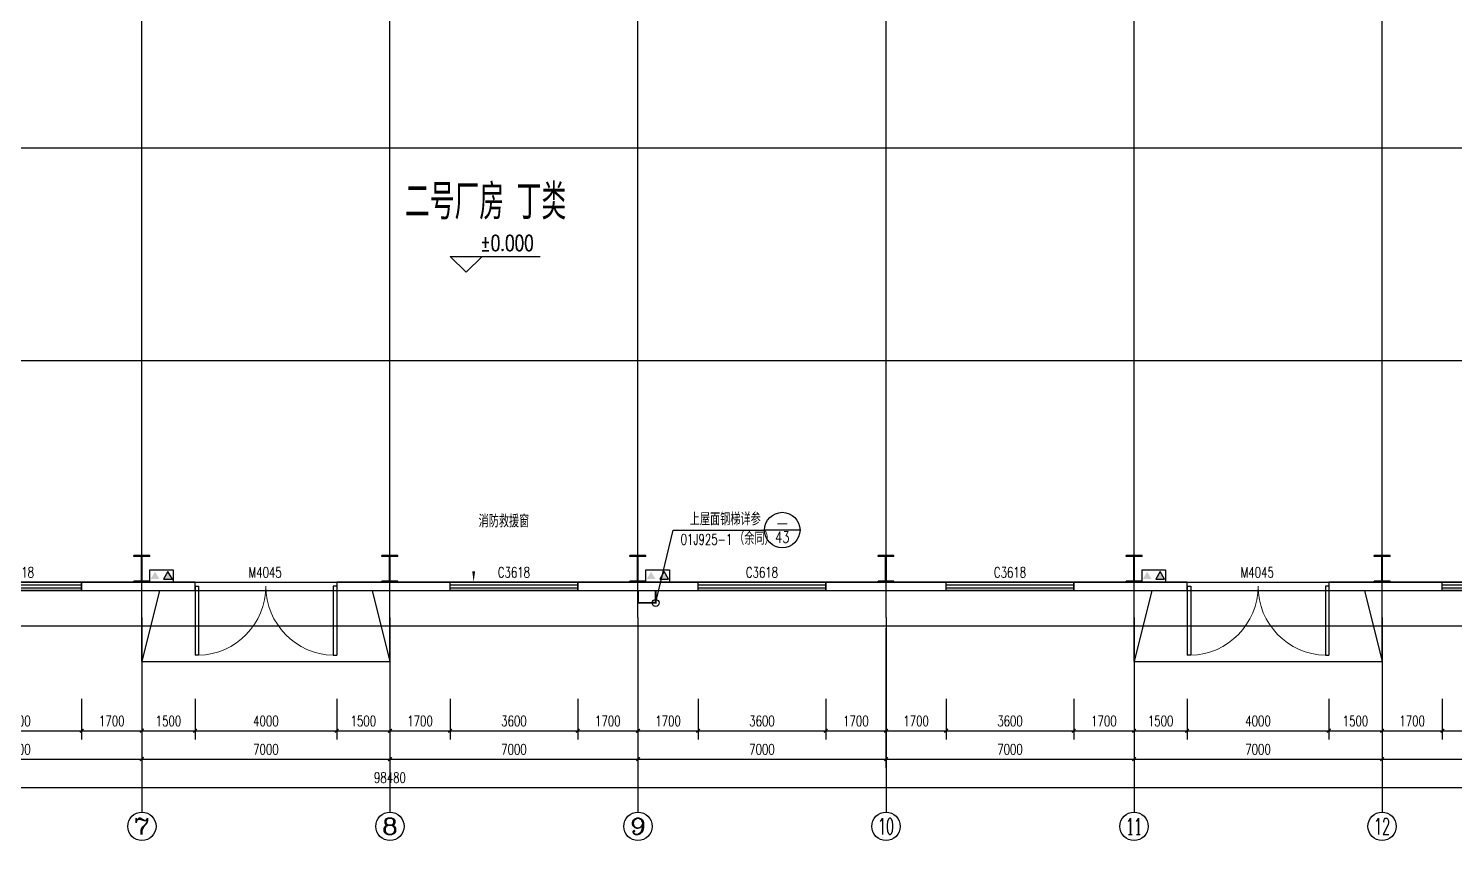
# Model space of a CAD drawing. Extents: x -17471 to 313636, y -71590 to 757901.
# Drawn here: x 50970 to 91214, y 84682 to 107616 of the extents above; entities that cross this region are included whole.
import ezdxf
from ezdxf.enums import TextEntityAlignment as Align

# ---------------------------------------------------------------- set-up
doc = ezdxf.new("R2010")
doc.units = 0
doc.header["$LTSCALE"] = 1000
doc.header["$MEASUREMENT"] = 0
for name, color, linetype in [('AXIS', 3, 'Continuous'), ('AXIS_TEXT', 7, 'Continuous'), ('DIM_ELEV', 3, 'Continuous'), ('DIM_IDEN', 3, 'Continuous'), ('DIM_SYMB', 3, 'Continuous'), ('DOTE', 1, 'Continuous'), ('GROUND', 2, 'Continuous'), ('PUB_DIM', 3, 'Continuous'), ('PUB_TEXT', 7, 'Continuous'), ('STAIR', 2, 'Continuous'), ('WALL', 9, 'Continuous'), ('WINDOW', 4, 'Continuous'), ('WINDOW_TEXT', 7, 'Continuous')]:
    doc.layers.add(name, color=color, linetype=linetype)
doc.layers.add('TEXT', color=7, linetype='Continuous', lineweight=13)
doc.styles.add('_TCH_AXIS', font='COMPLEX', dxfattribs={"bigfont": 'GBCBIG'})
doc.styles.add('_TCH_DIM', font='SIMPLEX', dxfattribs={"bigfont": 'GBCBIG'})
doc.styles.add('_TCH_DIM_T3', font='SIMPLEX', dxfattribs={"width": 0.705882, "bigfont": 'GBCBIG'})
doc.styles.add('_TCH_LABEL', font='COMPLEX', dxfattribs={"bigfont": 'GBCBIG'})
doc.styles.add('_TCH_WINDOW', font='SIMPLEX', dxfattribs={"height": 3.5, "bigfont": 'GBCBIG'})
doc.styles.add('COMPLEX', font='COMPLEX')
doc.styles.add('TSSD_REIN', font='Tssdeng.shx', dxfattribs={"width": 0.7, "bigfont": 'hztxt.shx'})
doc.dimstyles.new('_TCH_ARCH&&100', dxfattribs={"dimtxt": 297.5, "dimasz": 100, "dimexe": 250, "dimexo": 300, "dimgap": 126.25, "dimtad": 1, "dimdec": 0, "dimzin": 0, "dimdsep": 46, "dimtxsty": '_TCH_DIM_T3', "dimblk": 'ARCHTICK', "dimcen": 0.09, "dimclrt": 7, "dimazin": 2, "dimtfac": 1, "dimtdec": 0, "dimtix": 1, "dimtmove": 2, "dimatfit": 3, "dimfxl": 0, "dimtolj": 1, "dimtzin": 0, "dimarcsym": 0})

# ---------------------------------------------------------------- blocks, each defined once
blk = doc.blocks.new('dsfdsf')
blk.add_hatch(color=256).paths.add_polyline_path([(10650422, 10486381), (10650422, 10486166), (10650447, 10486166), (10650447, 10486616), (10650422, 10486616), (10650422, 10486401), (10649722, 10486401), (10649722, 10486616), (10649697, 10486616), (10649697, 10486166), (10649722, 10486166), (10649722, 10486381)])
for p, q in [((10649697, 10486616), (10649697, 10486166)), ((10649697, 10486616), (10649722, 10486616)), ((10649722, 10486616), (10649722, 10486401)), ((10649722, 10486401), (10650422, 10486401)), ((10649722, 10486381), (10649722, 10486166)), ((10649722, 10486381), (10650422, 10486381)), ((10650422, 10486616), (10650422, 10486401)), ((10650422, 10486616), (10650447, 10486616)), ((10650422, 10486381), (10650422, 10486166)), ((10650447, 10486616), (10650447, 10486166)), ((10649697, 10486166), (10649722, 10486166)), ((10650422, 10486166), (10650447, 10486166))]:
    blk.add_line(p, q)
blk = doc.blocks.new('_ArchTick')
at = {"color": 0, "linetype": 'ByBlock', "const_width": 0.4}
blk.add_lwpolyline([(-0.5, -0.5), (0.5, 0.5)], dxfattribs=at)
blk = doc.blocks.new('*D2128')
at = {"layer": 'Defpoints', "color": 0, "transparency": 16777216}
for p in [(48870, 88982), (52470, 88982), (52470, 87782)]:
    blk.add_point(p, dxfattribs=at)
at = {"layer": 'PUB_DIM', "color": 0, "lineweight": -2, "transparency": 16777216}
for p, q in [((48870, 88682), (48870, 87532)), ((52470, 88682), (52470, 87532)), ((48870, 87782), (52470, 87782))]:
    blk.add_line(p, q, dxfattribs=at)
at = {"layer": 'PUB_DIM', "color": 0, "lineweight": -2, "transparency": 16777216, "xscale": 100, "yscale": 100, "zscale": 100, "rotation": 180}
blk.add_blockref('_ArchTick', (48870, 87782), dxfattribs=at)
at = {"layer": 'PUB_DIM', "color": 0, "lineweight": -2, "transparency": 16777216, "xscale": 100, "yscale": 100, "zscale": 100}
blk.add_blockref('_ArchTick', (52470, 87782), dxfattribs=at)
at = {"layer": 'PUB_DIM', "color": 7, "transparency": 16777216, "insert": (50670, 88057), "char_height": 297.5, "attachment_point": 5, "style": '_TCH_DIM_T3'}
blk.add_mtext('\\A1;3600', dxfattribs=at)
blk = doc.blocks.new('*D2129')
at = {"layer": 'Defpoints', "color": 0, "transparency": 16777216}
for p in [(52470, 88982), (54170, 88982), (54170, 87782)]:
    blk.add_point(p, dxfattribs=at)
at = {"layer": 'PUB_DIM', "color": 0, "lineweight": -2, "transparency": 16777216}
for p, q in [((52470, 88682), (52470, 87532)), ((54170, 88682), (54170, 87532)), ((52470, 87782), (54170, 87782))]:
    blk.add_line(p, q, dxfattribs=at)
at = {"layer": 'PUB_DIM', "color": 0, "lineweight": -2, "transparency": 16777216, "xscale": 100, "yscale": 100, "zscale": 100, "rotation": 180}
blk.add_blockref('_ArchTick', (52470, 87782), dxfattribs=at)
at = {"layer": 'PUB_DIM', "color": 0, "lineweight": -2, "transparency": 16777216, "xscale": 100, "yscale": 100, "zscale": 100}
blk.add_blockref('_ArchTick', (54170, 87782), dxfattribs=at)
at = {"layer": 'PUB_DIM', "color": 7, "transparency": 16777216, "insert": (53320, 88057), "char_height": 297.5, "attachment_point": 5, "style": '_TCH_DIM_T3'}
blk.add_mtext('\\A1;1700', dxfattribs=at)
blk = doc.blocks.new('*D2130')
at = {"layer": 'Defpoints', "color": 0, "transparency": 16777216}
for p in [(54170, 88982), (55670, 88982), (55670, 87782)]:
    blk.add_point(p, dxfattribs=at)
at = {"layer": 'PUB_DIM', "color": 0, "lineweight": -2, "transparency": 16777216}
for p, q in [((54170, 88682), (54170, 87532)), ((55670, 88682), (55670, 87532)), ((54170, 87782), (55670, 87782))]:
    blk.add_line(p, q, dxfattribs=at)
at = {"layer": 'PUB_DIM', "color": 0, "lineweight": -2, "transparency": 16777216, "xscale": 100, "yscale": 100, "zscale": 100, "rotation": 180}
blk.add_blockref('_ArchTick', (54170, 87782), dxfattribs=at)
at = {"layer": 'PUB_DIM', "color": 0, "lineweight": -2, "transparency": 16777216, "xscale": 100, "yscale": 100, "zscale": 100}
blk.add_blockref('_ArchTick', (55670, 87782), dxfattribs=at)
at = {"layer": 'PUB_DIM', "color": 7, "transparency": 16777216, "insert": (54920, 88057), "char_height": 297.5, "attachment_point": 5, "style": '_TCH_DIM_T3'}
blk.add_mtext('\\A1;1500', dxfattribs=at)
blk = doc.blocks.new('*D2131')
at = {"layer": 'Defpoints', "color": 0, "transparency": 16777216}
for p in [(55670, 88982), (59670, 88982), (59670, 87782)]:
    blk.add_point(p, dxfattribs=at)
at = {"layer": 'PUB_DIM', "color": 0, "lineweight": -2, "transparency": 16777216}
for p, q in [((55670, 88682), (55670, 87532)), ((59670, 88682), (59670, 87532)), ((55670, 87782), (59670, 87782))]:
    blk.add_line(p, q, dxfattribs=at)
at = {"layer": 'PUB_DIM', "color": 0, "lineweight": -2, "transparency": 16777216, "xscale": 100, "yscale": 100, "zscale": 100, "rotation": 180}
blk.add_blockref('_ArchTick', (55670, 87782), dxfattribs=at)
at = {"layer": 'PUB_DIM', "color": 0, "lineweight": -2, "transparency": 16777216, "xscale": 100, "yscale": 100, "zscale": 100}
blk.add_blockref('_ArchTick', (59670, 87782), dxfattribs=at)
at = {"layer": 'PUB_DIM', "color": 7, "transparency": 16777216, "insert": (57670, 88057), "char_height": 297.5, "attachment_point": 5, "style": '_TCH_DIM_T3'}
blk.add_mtext('\\A1;4000', dxfattribs=at)
blk = doc.blocks.new('*D2132')
at = {"layer": 'Defpoints', "color": 0, "transparency": 16777216}
for p in [(59670, 88982), (61170, 88982), (61170, 87782)]:
    blk.add_point(p, dxfattribs=at)
at = {"layer": 'PUB_DIM', "color": 0, "lineweight": -2, "transparency": 16777216}
for p, q in [((59670, 88682), (59670, 87532)), ((61170, 88682), (61170, 87532)), ((59670, 87782), (61170, 87782))]:
    blk.add_line(p, q, dxfattribs=at)
at = {"layer": 'PUB_DIM', "color": 0, "lineweight": -2, "transparency": 16777216, "xscale": 100, "yscale": 100, "zscale": 100, "rotation": 180}
blk.add_blockref('_ArchTick', (59670, 87782), dxfattribs=at)
at = {"layer": 'PUB_DIM', "color": 0, "lineweight": -2, "transparency": 16777216, "xscale": 100, "yscale": 100, "zscale": 100}
blk.add_blockref('_ArchTick', (61170, 87782), dxfattribs=at)
at = {"layer": 'PUB_DIM', "color": 7, "transparency": 16777216, "insert": (60420, 88057), "char_height": 297.5, "attachment_point": 5, "style": '_TCH_DIM_T3'}
blk.add_mtext('\\A1;1500', dxfattribs=at)
blk = doc.blocks.new('*D2133')
at = {"layer": 'Defpoints', "color": 0, "transparency": 16777216}
for p in [(61170, 88982), (62870, 88982), (62870, 87782)]:
    blk.add_point(p, dxfattribs=at)
at = {"layer": 'PUB_DIM', "color": 0, "lineweight": -2, "transparency": 16777216}
for p, q in [((61170, 88682), (61170, 87532)), ((62870, 88682), (62870, 87532)), ((61170, 87782), (62870, 87782))]:
    blk.add_line(p, q, dxfattribs=at)
at = {"layer": 'PUB_DIM', "color": 0, "lineweight": -2, "transparency": 16777216, "xscale": 100, "yscale": 100, "zscale": 100, "rotation": 180}
blk.add_blockref('_ArchTick', (61170, 87782), dxfattribs=at)
at = {"layer": 'PUB_DIM', "color": 0, "lineweight": -2, "transparency": 16777216, "xscale": 100, "yscale": 100, "zscale": 100}
blk.add_blockref('_ArchTick', (62870, 87782), dxfattribs=at)
at = {"layer": 'PUB_DIM', "color": 7, "transparency": 16777216, "insert": (62020, 88057), "char_height": 297.5, "attachment_point": 5, "style": '_TCH_DIM_T3'}
blk.add_mtext('\\A1;1700', dxfattribs=at)
blk = doc.blocks.new('*D2134')
at = {"layer": 'Defpoints', "color": 0, "transparency": 16777216}
for p in [(62870, 88982), (66470, 88982), (66470, 87782)]:
    blk.add_point(p, dxfattribs=at)
at = {"layer": 'PUB_DIM', "color": 0, "lineweight": -2, "transparency": 16777216}
for p, q in [((62870, 88682), (62870, 87532)), ((66470, 88682), (66470, 87532)), ((62870, 87782), (66470, 87782))]:
    blk.add_line(p, q, dxfattribs=at)
at = {"layer": 'PUB_DIM', "color": 0, "lineweight": -2, "transparency": 16777216, "xscale": 100, "yscale": 100, "zscale": 100, "rotation": 180}
blk.add_blockref('_ArchTick', (62870, 87782), dxfattribs=at)
at = {"layer": 'PUB_DIM', "color": 0, "lineweight": -2, "transparency": 16777216, "xscale": 100, "yscale": 100, "zscale": 100}
blk.add_blockref('_ArchTick', (66470, 87782), dxfattribs=at)
at = {"layer": 'PUB_DIM', "color": 7, "transparency": 16777216, "insert": (64670, 88057), "char_height": 297.5, "attachment_point": 5, "style": '_TCH_DIM_T3'}
blk.add_mtext('\\A1;3600', dxfattribs=at)
blk = doc.blocks.new('*D2135')
at = {"layer": 'Defpoints', "color": 0, "transparency": 16777216}
for p in [(66470, 88982), (68170, 88982), (68170, 87782)]:
    blk.add_point(p, dxfattribs=at)
at = {"layer": 'PUB_DIM', "color": 0, "lineweight": -2, "transparency": 16777216}
for p, q in [((66470, 88682), (66470, 87532)), ((68170, 88682), (68170, 87532)), ((66470, 87782), (68170, 87782))]:
    blk.add_line(p, q, dxfattribs=at)
at = {"layer": 'PUB_DIM', "color": 0, "lineweight": -2, "transparency": 16777216, "xscale": 100, "yscale": 100, "zscale": 100, "rotation": 180}
blk.add_blockref('_ArchTick', (66470, 87782), dxfattribs=at)
at = {"layer": 'PUB_DIM', "color": 0, "lineweight": -2, "transparency": 16777216, "xscale": 100, "yscale": 100, "zscale": 100}
blk.add_blockref('_ArchTick', (68170, 87782), dxfattribs=at)
at = {"layer": 'PUB_DIM', "color": 7, "transparency": 16777216, "insert": (67320, 88057), "char_height": 297.5, "attachment_point": 5, "style": '_TCH_DIM_T3'}
blk.add_mtext('\\A1;1700', dxfattribs=at)
blk = doc.blocks.new('*D2136')
at = {"layer": 'Defpoints', "color": 0, "transparency": 16777216}
for p in [(68170, 88982), (69870, 88982), (69870, 87782)]:
    blk.add_point(p, dxfattribs=at)
at = {"layer": 'PUB_DIM', "color": 0, "lineweight": -2, "transparency": 16777216}
for p, q in [((68170, 88682), (68170, 87532)), ((69870, 88682), (69870, 87532)), ((68170, 87782), (69870, 87782))]:
    blk.add_line(p, q, dxfattribs=at)
at = {"layer": 'PUB_DIM', "color": 0, "lineweight": -2, "transparency": 16777216, "xscale": 100, "yscale": 100, "zscale": 100, "rotation": 180}
blk.add_blockref('_ArchTick', (68170, 87782), dxfattribs=at)
at = {"layer": 'PUB_DIM', "color": 0, "lineweight": -2, "transparency": 16777216, "xscale": 100, "yscale": 100, "zscale": 100}
blk.add_blockref('_ArchTick', (69870, 87782), dxfattribs=at)
at = {"layer": 'PUB_DIM', "color": 7, "transparency": 16777216, "insert": (69020, 88057), "char_height": 297.5, "attachment_point": 5, "style": '_TCH_DIM_T3'}
blk.add_mtext('\\A1;1700', dxfattribs=at)
blk = doc.blocks.new('*D2137')
at = {"layer": 'Defpoints', "color": 0, "transparency": 16777216}
for p in [(69870, 88982), (73470, 88982), (73470, 87782)]:
    blk.add_point(p, dxfattribs=at)
at = {"layer": 'PUB_DIM', "color": 0, "lineweight": -2, "transparency": 16777216}
for p, q in [((69870, 88682), (69870, 87532)), ((73470, 88682), (73470, 87532)), ((69870, 87782), (73470, 87782))]:
    blk.add_line(p, q, dxfattribs=at)
at = {"layer": 'PUB_DIM', "color": 0, "lineweight": -2, "transparency": 16777216, "xscale": 100, "yscale": 100, "zscale": 100, "rotation": 180}
blk.add_blockref('_ArchTick', (69870, 87782), dxfattribs=at)
at = {"layer": 'PUB_DIM', "color": 0, "lineweight": -2, "transparency": 16777216, "xscale": 100, "yscale": 100, "zscale": 100}
blk.add_blockref('_ArchTick', (73470, 87782), dxfattribs=at)
at = {"layer": 'PUB_DIM', "color": 7, "transparency": 16777216, "insert": (71670, 88057), "char_height": 297.5, "attachment_point": 5, "style": '_TCH_DIM_T3'}
blk.add_mtext('\\A1;3600', dxfattribs=at)
blk = doc.blocks.new('*D2138')
at = {"layer": 'Defpoints', "color": 0, "transparency": 16777216}
for p in [(73470, 88982), (75170, 88982), (75170, 87782)]:
    blk.add_point(p, dxfattribs=at)
at = {"layer": 'PUB_DIM', "color": 0, "lineweight": -2, "transparency": 16777216}
for p, q in [((73470, 88682), (73470, 87532)), ((75170, 88682), (75170, 87532)), ((73470, 87782), (75170, 87782))]:
    blk.add_line(p, q, dxfattribs=at)
at = {"layer": 'PUB_DIM', "color": 0, "lineweight": -2, "transparency": 16777216, "xscale": 100, "yscale": 100, "zscale": 100, "rotation": 180}
blk.add_blockref('_ArchTick', (73470, 87782), dxfattribs=at)
at = {"layer": 'PUB_DIM', "color": 0, "lineweight": -2, "transparency": 16777216, "xscale": 100, "yscale": 100, "zscale": 100}
blk.add_blockref('_ArchTick', (75170, 87782), dxfattribs=at)
at = {"layer": 'PUB_DIM', "color": 7, "transparency": 16777216, "insert": (74320, 88057), "char_height": 297.5, "attachment_point": 5, "style": '_TCH_DIM_T3'}
blk.add_mtext('\\A1;1700', dxfattribs=at)
blk = doc.blocks.new('*D2139')
at = {"layer": 'Defpoints', "color": 0, "transparency": 16777216}
for p in [(75170, 88982), (76870, 88982), (76870, 87782)]:
    blk.add_point(p, dxfattribs=at)
at = {"layer": 'PUB_DIM', "color": 0, "lineweight": -2, "transparency": 16777216}
for p, q in [((75170, 88682), (75170, 87532)), ((76870, 88682), (76870, 87532)), ((75170, 87782), (76870, 87782))]:
    blk.add_line(p, q, dxfattribs=at)
at = {"layer": 'PUB_DIM', "color": 0, "lineweight": -2, "transparency": 16777216, "xscale": 100, "yscale": 100, "zscale": 100, "rotation": 180}
blk.add_blockref('_ArchTick', (75170, 87782), dxfattribs=at)
at = {"layer": 'PUB_DIM', "color": 0, "lineweight": -2, "transparency": 16777216, "xscale": 100, "yscale": 100, "zscale": 100}
blk.add_blockref('_ArchTick', (76870, 87782), dxfattribs=at)
at = {"layer": 'PUB_DIM', "color": 7, "transparency": 16777216, "insert": (76020, 88057), "char_height": 297.5, "attachment_point": 5, "style": '_TCH_DIM_T3'}
blk.add_mtext('\\A1;1700', dxfattribs=at)
blk = doc.blocks.new('*D2140')
at = {"layer": 'Defpoints', "color": 0, "transparency": 16777216}
for p in [(76870, 88982), (80470, 88982), (80470, 87782)]:
    blk.add_point(p, dxfattribs=at)
at = {"layer": 'PUB_DIM', "color": 0, "lineweight": -2, "transparency": 16777216}
for p, q in [((76870, 88682), (76870, 87532)), ((80470, 88682), (80470, 87532)), ((76870, 87782), (80470, 87782))]:
    blk.add_line(p, q, dxfattribs=at)
at = {"layer": 'PUB_DIM', "color": 0, "lineweight": -2, "transparency": 16777216, "xscale": 100, "yscale": 100, "zscale": 100, "rotation": 180}
blk.add_blockref('_ArchTick', (76870, 87782), dxfattribs=at)
at = {"layer": 'PUB_DIM', "color": 0, "lineweight": -2, "transparency": 16777216, "xscale": 100, "yscale": 100, "zscale": 100}
blk.add_blockref('_ArchTick', (80470, 87782), dxfattribs=at)
at = {"layer": 'PUB_DIM', "color": 7, "transparency": 16777216, "insert": (78670, 88057), "char_height": 297.5, "attachment_point": 5, "style": '_TCH_DIM_T3'}
blk.add_mtext('\\A1;3600', dxfattribs=at)
blk = doc.blocks.new('*D2141')
at = {"layer": 'Defpoints', "color": 0, "transparency": 16777216}
for p in [(80470, 88982), (82170, 88982), (82170, 87782)]:
    blk.add_point(p, dxfattribs=at)
at = {"layer": 'PUB_DIM', "color": 0, "lineweight": -2, "transparency": 16777216}
for p, q in [((80470, 88682), (80470, 87532)), ((82170, 88682), (82170, 87532)), ((80470, 87782), (82170, 87782))]:
    blk.add_line(p, q, dxfattribs=at)
at = {"layer": 'PUB_DIM', "color": 0, "lineweight": -2, "transparency": 16777216, "xscale": 100, "yscale": 100, "zscale": 100, "rotation": 180}
blk.add_blockref('_ArchTick', (80470, 87782), dxfattribs=at)
at = {"layer": 'PUB_DIM', "color": 0, "lineweight": -2, "transparency": 16777216, "xscale": 100, "yscale": 100, "zscale": 100}
blk.add_blockref('_ArchTick', (82170, 87782), dxfattribs=at)
at = {"layer": 'PUB_DIM', "color": 7, "transparency": 16777216, "insert": (81320, 88057), "char_height": 297.5, "attachment_point": 5, "style": '_TCH_DIM_T3'}
blk.add_mtext('\\A1;1700', dxfattribs=at)
blk = doc.blocks.new('*D2142')
at = {"layer": 'Defpoints', "color": 0, "transparency": 16777216}
for p in [(82170, 88982), (83670, 88982), (83670, 87782)]:
    blk.add_point(p, dxfattribs=at)
at = {"layer": 'PUB_DIM', "color": 0, "lineweight": -2, "transparency": 16777216}
for p, q in [((82170, 88682), (82170, 87532)), ((83670, 88682), (83670, 87532)), ((82170, 87782), (83670, 87782))]:
    blk.add_line(p, q, dxfattribs=at)
at = {"layer": 'PUB_DIM', "color": 0, "lineweight": -2, "transparency": 16777216, "xscale": 100, "yscale": 100, "zscale": 100, "rotation": 180}
blk.add_blockref('_ArchTick', (82170, 87782), dxfattribs=at)
at = {"layer": 'PUB_DIM', "color": 0, "lineweight": -2, "transparency": 16777216, "xscale": 100, "yscale": 100, "zscale": 100}
blk.add_blockref('_ArchTick', (83670, 87782), dxfattribs=at)
at = {"layer": 'PUB_DIM', "color": 7, "transparency": 16777216, "insert": (82920, 88057), "char_height": 297.5, "attachment_point": 5, "style": '_TCH_DIM_T3'}
blk.add_mtext('\\A1;1500', dxfattribs=at)
blk = doc.blocks.new('*D2143')
at = {"layer": 'Defpoints', "color": 0, "transparency": 16777216}
for p in [(83670, 88982), (87670, 88982), (87670, 87782)]:
    blk.add_point(p, dxfattribs=at)
at = {"layer": 'PUB_DIM', "color": 0, "lineweight": -2, "transparency": 16777216}
for p, q in [((83670, 88682), (83670, 87532)), ((87670, 88682), (87670, 87532)), ((83670, 87782), (87670, 87782))]:
    blk.add_line(p, q, dxfattribs=at)
at = {"layer": 'PUB_DIM', "color": 0, "lineweight": -2, "transparency": 16777216, "xscale": 100, "yscale": 100, "zscale": 100, "rotation": 180}
blk.add_blockref('_ArchTick', (83670, 87782), dxfattribs=at)
at = {"layer": 'PUB_DIM', "color": 0, "lineweight": -2, "transparency": 16777216, "xscale": 100, "yscale": 100, "zscale": 100}
blk.add_blockref('_ArchTick', (87670, 87782), dxfattribs=at)
at = {"layer": 'PUB_DIM', "color": 7, "transparency": 16777216, "insert": (85670, 88057), "char_height": 297.5, "attachment_point": 5, "style": '_TCH_DIM_T3'}
blk.add_mtext('\\A1;4000', dxfattribs=at)
blk = doc.blocks.new('*D2144')
at = {"layer": 'Defpoints', "color": 0, "transparency": 16777216}
for p in [(87670, 88982), (89170, 88982), (89170, 87782)]:
    blk.add_point(p, dxfattribs=at)
at = {"layer": 'PUB_DIM', "color": 0, "lineweight": -2, "transparency": 16777216}
for p, q in [((87670, 88682), (87670, 87532)), ((89170, 88682), (89170, 87532)), ((87670, 87782), (89170, 87782))]:
    blk.add_line(p, q, dxfattribs=at)
at = {"layer": 'PUB_DIM', "color": 0, "lineweight": -2, "transparency": 16777216, "xscale": 100, "yscale": 100, "zscale": 100, "rotation": 180}
blk.add_blockref('_ArchTick', (87670, 87782), dxfattribs=at)
at = {"layer": 'PUB_DIM', "color": 0, "lineweight": -2, "transparency": 16777216, "xscale": 100, "yscale": 100, "zscale": 100}
blk.add_blockref('_ArchTick', (89170, 87782), dxfattribs=at)
at = {"layer": 'PUB_DIM', "color": 7, "transparency": 16777216, "insert": (88420, 88057), "char_height": 297.5, "attachment_point": 5, "style": '_TCH_DIM_T3'}
blk.add_mtext('\\A1;1500', dxfattribs=at)
blk = doc.blocks.new('*D2145')
at = {"layer": 'Defpoints', "color": 0, "transparency": 16777216}
for p in [(89170, 88982), (90870, 88982), (90870, 87782)]:
    blk.add_point(p, dxfattribs=at)
at = {"layer": 'PUB_DIM', "color": 0, "lineweight": -2, "transparency": 16777216}
for p, q in [((89170, 88682), (89170, 87532)), ((90870, 88682), (90870, 87532)), ((89170, 87782), (90870, 87782))]:
    blk.add_line(p, q, dxfattribs=at)
at = {"layer": 'PUB_DIM', "color": 0, "lineweight": -2, "transparency": 16777216, "xscale": 100, "yscale": 100, "zscale": 100, "rotation": 180}
blk.add_blockref('_ArchTick', (89170, 87782), dxfattribs=at)
at = {"layer": 'PUB_DIM', "color": 0, "lineweight": -2, "transparency": 16777216, "xscale": 100, "yscale": 100, "zscale": 100}
blk.add_blockref('_ArchTick', (90870, 87782), dxfattribs=at)
at = {"layer": 'PUB_DIM', "color": 7, "transparency": 16777216, "insert": (90020, 88057), "char_height": 297.5, "attachment_point": 5, "style": '_TCH_DIM_T3'}
blk.add_mtext('\\A1;1700', dxfattribs=at)
blk = doc.blocks.new('*D2146')
at = {"layer": 'Defpoints', "color": 0, "transparency": 16777216}
for p in [(90870, 88982), (94470, 88982), (94470, 87782)]:
    blk.add_point(p, dxfattribs=at)
at = {"layer": 'PUB_DIM', "color": 0, "lineweight": -2, "transparency": 16777216}
for p, q in [((90870, 88682), (90870, 87532)), ((94470, 88682), (94470, 87532)), ((90870, 87782), (94470, 87782))]:
    blk.add_line(p, q, dxfattribs=at)
at = {"layer": 'PUB_DIM', "color": 0, "lineweight": -2, "transparency": 16777216, "xscale": 100, "yscale": 100, "zscale": 100, "rotation": 180}
blk.add_blockref('_ArchTick', (90870, 87782), dxfattribs=at)
at = {"layer": 'PUB_DIM', "color": 0, "lineweight": -2, "transparency": 16777216, "xscale": 100, "yscale": 100, "zscale": 100}
blk.add_blockref('_ArchTick', (94470, 87782), dxfattribs=at)
at = {"layer": 'PUB_DIM', "color": 7, "transparency": 16777216, "insert": (92670, 88057), "char_height": 297.5, "attachment_point": 5, "style": '_TCH_DIM_T3'}
blk.add_mtext('\\A1;3600', dxfattribs=at)
blk = doc.blocks.new('*D2191')
at = {"layer": 'AXIS', "color": 0, "lineweight": -2, "transparency": 16777216}
for p, q in [((47170, 90682), (47170, 86732)), ((54170, 90682), (54170, 86732)), ((47170, 86982), (54170, 86982))]:
    blk.add_line(p, q, dxfattribs=at)
at = {"layer": 'Defpoints', "color": 0, "transparency": 16777216}
for p in [(47170, 90982), (54170, 90982), (54170, 86982)]:
    blk.add_point(p, dxfattribs=at)
at = {"layer": 'AXIS', "color": 0, "lineweight": -2, "transparency": 16777216, "xscale": 100, "yscale": 100, "zscale": 100, "rotation": 180}
blk.add_blockref('_ArchTick', (47170, 86982), dxfattribs=at)
at = {"layer": 'AXIS', "color": 0, "lineweight": -2, "transparency": 16777216, "xscale": 100, "yscale": 100, "zscale": 100}
blk.add_blockref('_ArchTick', (54170, 86982), dxfattribs=at)
at = {"layer": 'AXIS', "color": 7, "transparency": 16777216, "insert": (50670, 87257), "char_height": 297.5, "attachment_point": 5, "style": '_TCH_DIM_T3'}
blk.add_mtext('\\A1;7000', dxfattribs=at)
blk = doc.blocks.new('*D2192')
at = {"layer": 'AXIS', "color": 0, "lineweight": -2, "transparency": 16777216}
for p, q in [((54170, 90682), (54170, 86732)), ((61170, 90682), (61170, 86732)), ((54170, 86982), (61170, 86982))]:
    blk.add_line(p, q, dxfattribs=at)
at = {"layer": 'Defpoints', "color": 0, "transparency": 16777216}
for p in [(54170, 90982), (61170, 90982), (61170, 86982)]:
    blk.add_point(p, dxfattribs=at)
at = {"layer": 'AXIS', "color": 0, "lineweight": -2, "transparency": 16777216, "xscale": 100, "yscale": 100, "zscale": 100, "rotation": 180}
blk.add_blockref('_ArchTick', (54170, 86982), dxfattribs=at)
at = {"layer": 'AXIS', "color": 0, "lineweight": -2, "transparency": 16777216, "xscale": 100, "yscale": 100, "zscale": 100}
blk.add_blockref('_ArchTick', (61170, 86982), dxfattribs=at)
at = {"layer": 'AXIS', "color": 7, "transparency": 16777216, "insert": (57670, 87257), "char_height": 297.5, "attachment_point": 5, "style": '_TCH_DIM_T3'}
blk.add_mtext('\\A1;7000', dxfattribs=at)
blk = doc.blocks.new('*D2193')
at = {"layer": 'AXIS', "color": 0, "lineweight": -2, "transparency": 16777216}
for p, q in [((61170, 90682), (61170, 86732)), ((68170, 90682), (68170, 86732)), ((61170, 86982), (68170, 86982))]:
    blk.add_line(p, q, dxfattribs=at)
at = {"layer": 'Defpoints', "color": 0, "transparency": 16777216}
for p in [(61170, 90982), (68170, 90982), (68170, 86982)]:
    blk.add_point(p, dxfattribs=at)
at = {"layer": 'AXIS', "color": 0, "lineweight": -2, "transparency": 16777216, "xscale": 100, "yscale": 100, "zscale": 100, "rotation": 180}
blk.add_blockref('_ArchTick', (61170, 86982), dxfattribs=at)
at = {"layer": 'AXIS', "color": 0, "lineweight": -2, "transparency": 16777216, "xscale": 100, "yscale": 100, "zscale": 100}
blk.add_blockref('_ArchTick', (68170, 86982), dxfattribs=at)
at = {"layer": 'AXIS', "color": 7, "transparency": 16777216, "insert": (64670, 87257), "char_height": 297.5, "attachment_point": 5, "style": '_TCH_DIM_T3'}
blk.add_mtext('\\A1;7000', dxfattribs=at)
blk = doc.blocks.new('*D2194')
at = {"layer": 'AXIS', "color": 0, "lineweight": -2, "transparency": 16777216}
for p, q in [((68170, 90682), (68170, 86732)), ((75170, 90682), (75170, 86732)), ((68170, 86982), (75170, 86982))]:
    blk.add_line(p, q, dxfattribs=at)
at = {"layer": 'Defpoints', "color": 0, "transparency": 16777216}
for p in [(68170, 90982), (75170, 90982), (75170, 86982)]:
    blk.add_point(p, dxfattribs=at)
at = {"layer": 'AXIS', "color": 0, "lineweight": -2, "transparency": 16777216, "xscale": 100, "yscale": 100, "zscale": 100, "rotation": 180}
blk.add_blockref('_ArchTick', (68170, 86982), dxfattribs=at)
at = {"layer": 'AXIS', "color": 0, "lineweight": -2, "transparency": 16777216, "xscale": 100, "yscale": 100, "zscale": 100}
blk.add_blockref('_ArchTick', (75170, 86982), dxfattribs=at)
at = {"layer": 'AXIS', "color": 7, "transparency": 16777216, "insert": (71670, 87257), "char_height": 297.5, "attachment_point": 5, "style": '_TCH_DIM_T3'}
blk.add_mtext('\\A1;7000', dxfattribs=at)
blk = doc.blocks.new('*D2195')
at = {"layer": 'AXIS', "color": 0, "lineweight": -2, "transparency": 16777216}
for p, q in [((75170, 90682), (75170, 86732)), ((82170, 90682), (82170, 86732)), ((75170, 86982), (82170, 86982))]:
    blk.add_line(p, q, dxfattribs=at)
at = {"layer": 'Defpoints', "color": 0, "transparency": 16777216}
for p in [(75170, 90982), (82170, 90982), (82170, 86982)]:
    blk.add_point(p, dxfattribs=at)
at = {"layer": 'AXIS', "color": 0, "lineweight": -2, "transparency": 16777216, "xscale": 100, "yscale": 100, "zscale": 100, "rotation": 180}
blk.add_blockref('_ArchTick', (75170, 86982), dxfattribs=at)
at = {"layer": 'AXIS', "color": 0, "lineweight": -2, "transparency": 16777216, "xscale": 100, "yscale": 100, "zscale": 100}
blk.add_blockref('_ArchTick', (82170, 86982), dxfattribs=at)
at = {"layer": 'AXIS', "color": 7, "transparency": 16777216, "insert": (78670, 87257), "char_height": 297.5, "attachment_point": 5, "style": '_TCH_DIM_T3'}
blk.add_mtext('\\A1;7000', dxfattribs=at)
blk = doc.blocks.new('*D2196')
at = {"layer": 'AXIS', "color": 0, "lineweight": -2, "transparency": 16777216}
for p, q in [((82170, 90682), (82170, 86732)), ((89170, 90682), (89170, 86732)), ((82170, 86982), (89170, 86982))]:
    blk.add_line(p, q, dxfattribs=at)
at = {"layer": 'Defpoints', "color": 0, "transparency": 16777216}
for p in [(82170, 90982), (89170, 90982), (89170, 86982)]:
    blk.add_point(p, dxfattribs=at)
at = {"layer": 'AXIS', "color": 0, "lineweight": -2, "transparency": 16777216, "xscale": 100, "yscale": 100, "zscale": 100, "rotation": 180}
blk.add_blockref('_ArchTick', (82170, 86982), dxfattribs=at)
at = {"layer": 'AXIS', "color": 0, "lineweight": -2, "transparency": 16777216, "xscale": 100, "yscale": 100, "zscale": 100}
blk.add_blockref('_ArchTick', (89170, 86982), dxfattribs=at)
at = {"layer": 'AXIS', "color": 7, "transparency": 16777216, "insert": (85670, 87257), "char_height": 297.5, "attachment_point": 5, "style": '_TCH_DIM_T3'}
blk.add_mtext('\\A1;7000', dxfattribs=at)
blk = doc.blocks.new('*D2197')
at = {"layer": 'AXIS', "color": 0, "lineweight": -2, "transparency": 16777216}
for p, q in [((89170, 90682), (89170, 86732)), ((96170, 90682), (96170, 86732)), ((89170, 86982), (96170, 86982))]:
    blk.add_line(p, q, dxfattribs=at)
at = {"layer": 'Defpoints', "color": 0, "transparency": 16777216}
for p in [(89170, 90982), (96170, 90982), (96170, 86982)]:
    blk.add_point(p, dxfattribs=at)
at = {"layer": 'AXIS', "color": 0, "lineweight": -2, "transparency": 16777216, "xscale": 100, "yscale": 100, "zscale": 100, "rotation": 180}
blk.add_blockref('_ArchTick', (89170, 86982), dxfattribs=at)
at = {"layer": 'AXIS', "color": 0, "lineweight": -2, "transparency": 16777216, "xscale": 100, "yscale": 100, "zscale": 100}
blk.add_blockref('_ArchTick', (96170, 86982), dxfattribs=at)
at = {"layer": 'AXIS', "color": 7, "transparency": 16777216, "insert": (92670, 87257), "char_height": 297.5, "attachment_point": 5, "style": '_TCH_DIM_T3'}
blk.add_mtext('\\A1;7000', dxfattribs=at)
blk = doc.blocks.new('*D2201')
at = {"layer": 'AXIS', "color": 0, "lineweight": -2, "transparency": 16777216}
for p, q in [((11930, 90682), (11930, 85932)), ((110410, 90682), (110410, 85932)), ((11930, 86182), (110410, 86182))]:
    blk.add_line(p, q, dxfattribs=at)
at = {"layer": 'Defpoints', "color": 0, "transparency": 16777216}
for p in [(11930, 90982), (110410, 90982), (110410, 86182)]:
    blk.add_point(p, dxfattribs=at)
at = {"layer": 'AXIS', "color": 0, "lineweight": -2, "transparency": 16777216, "xscale": 100, "yscale": 100, "zscale": 100, "rotation": 180}
blk.add_blockref('_ArchTick', (11930, 86182), dxfattribs=at)
at = {"layer": 'AXIS', "color": 0, "lineweight": -2, "transparency": 16777216, "xscale": 100, "yscale": 100, "zscale": 100}
blk.add_blockref('_ArchTick', (110410, 86182), dxfattribs=at)
at = {"layer": 'AXIS', "color": 7, "transparency": 16777216, "insert": (61170, 86457), "char_height": 297.5, "attachment_point": 5, "style": '_TCH_DIM_T3'}
blk.add_mtext('\\A1;98480', dxfattribs=at)
blk = doc.blocks.new('_AXISO')
blk.add_circle((0, 0), 0.5)
at = {"layer": 'AXIS_TEXT', "style": 'COMPLEX', "width": 1.041667}
blk.add_attdef('A', text='', height=0.56, dxfattribs=at).set_placement((-0.25, -0.28), (0.25, -0.28), align=Align.FIT)
blk = doc.blocks.new('$TCHSYS$WIN2D')
for p, q in [((-0.5, 0.5), (0.5, 0.5)), ((-0.5, 0.5), (-0.5, -0.5)), ((0.5, 0.5), (0.5, -0.5)), ((0.5, 0.167), (-0.5, 0.167)), ((0.5, -0.167), (-0.5, -0.167)), ((-0.5, -0.5), (0.5, -0.5))]:
    blk.add_line(p, q)
blk = doc.blocks.new('$DorLib2D$00000002')
for p, q in [((-0.5, 0), (-0.5, 0.4875)), ((-0.475, 0.4875), (-0.5, 0.4875)), ((-0.475, 0), (-0.475, 0.4875)), ((0.475, 0), (0.475, 0.4875)), ((0.475, 0.4875), (0.5, 0.4875)), ((0.5, 0), (0.5, 0.4875)), ((-0.5, 0), (-0.475, 0)), ((0.5, 0), (0.475, 0))]:
    blk.add_line(p, q)
at = {"lineweight": 13}
for centre, start, end in [((-0.4875, 0), 0, 88.53072), ((0.4875, 0), 91.46928, 180)]:
    blk.add_arc(centre, 0.4875, start, end, dxfattribs=at)

msp = doc.modelspace()

# ---------------------------------------------------------------- hatches: boundary and pattern name
h = msp.add_hatch(color=2)
h.paths.add_polyline_path([(54906.2, 92276.6), (54783.3, 92063.8), (55029.1, 92063.8)])
h.paths.add_polyline_path([(54540.9, 92276.6), (54418.1, 92063.8), (54663.8, 92063.8)])
h = msp.add_hatch(color=2)
h.paths.add_polyline_path([(68906.2, 92276.6), (68783.3, 92063.8), (69029.1, 92063.8)])
h.paths.add_polyline_path([(68540.9, 92276.6), (68418.1, 92063.8), (68663.8, 92063.8)])
h = msp.add_hatch(color=2)
h.paths.add_polyline_path([(82906.2, 92276.6), (82783.3, 92063.8), (83029.1, 92063.8)])
h.paths.add_polyline_path([(82540.9, 92276.6), (82418.1, 92063.8), (82663.8, 92063.8)])

# ---------------------------------------------------------------- linework, layer by layer
at = {"color": 2}
for points in [[(54395.2, 92326.1), (55055.9, 92326.1), (55055.9, 91982.3), (54395.2, 91982.3)], [(54906.2, 92276.6), (54783.3, 92063.8), (55029.1, 92063.8)], [(68395.2, 92326.1), (69055.9, 92326.1), (69055.9, 91982.3), (68395.2, 91982.3)], [(68906.2, 92276.6), (68783.3, 92063.8), (69029.1, 92063.8)], [(82395.2, 92326.1), (83055.9, 92326.1), (83055.9, 91982.3), (82395.2, 91982.3)], [(82906.2, 92276.6), (82783.3, 92063.8), (83029.1, 92063.8)]]:
    msp.add_lwpolyline(points, close=True, dxfattribs=at)
at = {"const_width": 50}
msp.add_lwpolyline([(68170.2, 91742.3), (68170.2, 91392.3), (68670.2, 91392.3), (68670.2, 91742.3)], dxfattribs=at)
at = {"layer": 'AXIS'}
for p, q in [((54170.2, 90982.3), (54170.2, 85482.3)), ((61170.2, 90982.3), (61170.2, 85482.3)), ((68170.2, 90982.3), (68170.2, 85482.3)), ((75170.2, 90982.3), (75170.2, 85482.3)), ((82170.2, 90982.3), (82170.2, 85482.3)), ((89170.2, 90982.3), (89170.2, 85482.3))]:
    msp.add_line(p, q, dxfattribs=at)
at = {"layer": 'DIM_ELEV'}
for p, q in [((63324, 100729.6), (62874, 101179.6)), ((62874, 101179.6), (65412, 101179.6)), ((63324, 100729.6), (63774, 101179.6))]:
    msp.add_line(p, q, dxfattribs=at)
at = {"layer": 'DIM_IDEN'}
for p, q in [((68693.4, 91488.8), (69164.8, 93451.4)), ((69164.8, 93451.4), (71743.6, 93451.4)), ((72743.6, 93451.4), (71743.6, 93451.4))]:
    msp.add_line(p, q, dxfattribs=at)
for centre, radius in [((72243.6, 93451.4), 500), ((68670.2, 91392.3), 99.3)]:
    msp.add_circle(centre, radius, dxfattribs=at)
at = {"layer": 'DIM_SYMB'}
msp.add_lwpolyline([(64961.6, 93421.3, 0, 0, 0), (63533.4, 93421.3, 0, 0, 0), (63533.4, 91982.3, 0, 80, 0), (63533.4, 92282.3, 0, 0, 0)], format="xyseb", dxfattribs=at)
at = {"layer": 'DOTE'}
for p, q in [((54170.2, 90982.3), (54170.2, 117502.3)), ((61170.2, 90982.3), (61170.2, 117502.3)), ((68170.2, 90982.3), (68170.2, 117502.3)), ((75170.2, 90982.3), (75170.2, 117502.3)), ((82170.2, 90982.3), (82170.2, 117502.3)), ((89170.2, 90982.3), (89170.2, 117502.3)), ((11170.2, 104242.3), (111170.2, 104242.3)), ((11170.2, 98242.3), (111170.2, 98242.3)), ((11170.2, 91982.3), (111170.2, 91982.3))]:
    msp.add_line(p, q, dxfattribs=at)
at = {"layer": 'GROUND'}
for points in [[(10930.2, 90742.3), (111410.2, 90742.3), (111410.2, 117742.3), (10930.2, 117742.3)], [(11930.2, 91742.3), (110410.2, 91742.3), (110410.2, 116742.3), (11930.2, 116742.3)]]:
    msp.add_lwpolyline(points, close=True, dxfattribs=at)
at = {"layer": 'STAIR'}
for p, q in [((54170.2, 89742.3), (54170.2, 91742.3)), ((54170.2, 91742.3), (61170.2, 91742.3)), ((54670.2, 91742.3), (54170.2, 89742.3)), ((60670.2, 91742.3), (61170.2, 89742.3)), ((61170.2, 89742.3), (61170.2, 91742.3)), ((82170.2, 89742.3), (82170.2, 91742.3)), ((82170.2, 91742.3), (89170.2, 91742.3)), ((82670.2, 91742.3), (82170.2, 89742.3)), ((88670.2, 91742.3), (89170.2, 89742.3)), ((89170.2, 89742.3), (89170.2, 91742.3)), ((54170.2, 89742.3), (61170.2, 89742.3)), ((82170.2, 89742.3), (89170.2, 89742.3))]:
    msp.add_line(p, q, dxfattribs=at)
at = {"layer": 'WALL'}
for p, q in [((55670.2, 91982.3), (52470.2, 91982.3)), ((52470.2, 91982.3), (52470.2, 91742.3)), ((55670.2, 91742.3), (55670.2, 91982.3)), ((62870.2, 91982.3), (59670.2, 91982.3)), ((59670.2, 91982.3), (59670.2, 91742.3)), ((62870.2, 91742.3), (62870.2, 91982.3)), ((69870.2, 91982.3), (66470.2, 91982.3)), ((66470.2, 91982.3), (66470.2, 91742.3)), ((69870.2, 91742.3), (69870.2, 91982.3)), ((76870.2, 91982.3), (73470.2, 91982.3)), ((73470.2, 91982.3), (73470.2, 91742.3)), ((76870.2, 91742.3), (76870.2, 91982.3)), ((83670.2, 91982.3), (80470.2, 91982.3)), ((80470.2, 91982.3), (80470.2, 91742.3)), ((83670.2, 91742.3), (83670.2, 91982.3)), ((90870.2, 91982.3), (87670.2, 91982.3)), ((87670.2, 91982.3), (87670.2, 91742.3)), ((90870.2, 91742.3), (90870.2, 91982.3)), ((52470.2, 91742.3), (55670.2, 91742.3)), ((59670.2, 91742.3), (62870.2, 91742.3)), ((66470.2, 91742.3), (69870.2, 91742.3)), ((73470.2, 91742.3), (76870.2, 91742.3)), ((80470.2, 91742.3), (83670.2, 91742.3)), ((87670.2, 91742.3), (90870.2, 91742.3))]:
    msp.add_line(p, q, dxfattribs=at)

# ---------------------------------------------------------------- block references
at = {"xscale": -1, "rotation": 270}
for p in [(-10432220.8, -10557714.7), (-10425220.8, -10557714.7), (-10418220.8, -10557714.7), (-10411220.8, -10557714.7), (-10404220.8, -10557714.7), (-10397220.8, -10557714.7)]:
    msp.add_blockref('dsfdsf', p, dxfattribs=at)
at = {"layer": 'AXIS'}
ref = msp.add_blockref('_AXISO', (54170.2, 85082.3), dxfattribs=dict(at, xscale=800, yscale=800, zscale=800))
ref.add_attrib('A', '7', dxfattribs={"layer": 'AXIS_TEXT', "height": 452.5, "style": '_TCH_AXIS', "width": 1.5}).set_placement((53943.9, 84856), (54396.5, 84856), align=Align.FIT)
ref = msp.add_blockref('_AXISO', (61170.2, 85082.3), dxfattribs=dict(at, xscale=800, yscale=800, zscale=800))
ref.add_attrib('A', '8', dxfattribs={"layer": 'AXIS_TEXT', "height": 452.5, "style": '_TCH_AXIS', "width": 1.5}).set_placement((60943.9, 84856), (61396.5, 84856), align=Align.FIT)
ref = msp.add_blockref('_AXISO', (68170.2, 85082.3), dxfattribs=dict(at, xscale=800, yscale=800, zscale=800))
ref.add_attrib('A', '9', dxfattribs={"layer": 'AXIS_TEXT', "height": 452.5, "style": '_TCH_AXIS', "width": 1.5}).set_placement((67943.9, 84856), (68396.5, 84856), align=Align.FIT)
ref = msp.add_blockref('_AXISO', (75170.2, 85082.3), dxfattribs=dict(at, xscale=800, yscale=800, zscale=800))
ref.add_attrib('A', '10', dxfattribs={"layer": 'AXIS_TEXT', "height": 452.55, "style": '_TCH_AXIS', "width": 0.724138}).set_placement((74943.9, 84856), (75396.5, 84856), align=Align.FIT)
ref = msp.add_blockref('_AXISO', (82170.2, 85082.3), dxfattribs=dict(at, xscale=800, yscale=800, zscale=800))
ref.add_attrib('A', '11', dxfattribs={"layer": 'AXIS_TEXT', "height": 452.55, "style": '_TCH_AXIS', "width": 0.875}).set_placement((81943.9, 84856), (82396.5, 84856), align=Align.FIT)
ref = msp.add_blockref('_AXISO', (89170.2, 85082.3), dxfattribs=dict(at, xscale=800, yscale=800, zscale=800))
ref.add_attrib('A', '12', dxfattribs={"layer": 'AXIS_TEXT', "height": 452.55, "style": '_TCH_AXIS', "width": 0.724138}).set_placement((88943.9, 84856), (89396.5, 84856), align=Align.FIT)
at = {"layer": 'WINDOW'}
ref = msp.add_blockref('$TCHSYS$WIN2D', (50670.2, 91862.3), dxfattribs=dict(at, xscale=-3600, yscale=-240, zscale=-3600))
ref.add_attrib('A', 'C3618', (50215.2, 92108.5), dxfattribs={"layer": 'WINDOW_TEXT', "height": 297.5, "style": '_TCH_WINDOW', "width": 0.705882})
ref = msp.add_blockref('$DorLib2D$00000002', (57670.2, 91862.3), dxfattribs=dict(at, xscale=4000, yscale=-4000, zscale=4000))
ref.add_attrib('A', 'M4045', (57180.2, 92108.5), dxfattribs={"layer": 'WINDOW_TEXT', "height": 297.5, "style": '_TCH_WINDOW', "width": 0.705882})
ref = msp.add_blockref('$TCHSYS$WIN2D', (64670.2, 91862.3), dxfattribs=dict(at, xscale=-3600, yscale=-240, zscale=-3600))
ref.add_attrib('A', 'C3618', (64215.2, 92108.5), dxfattribs={"layer": 'WINDOW_TEXT', "height": 297.5, "style": '_TCH_WINDOW', "width": 0.705882})
ref = msp.add_blockref('$TCHSYS$WIN2D', (71670.2, 91862.3), dxfattribs=dict(at, xscale=-3600, yscale=-240, zscale=-3600))
ref.add_attrib('A', 'C3618', (71215.2, 92108.5), dxfattribs={"layer": 'WINDOW_TEXT', "height": 297.5, "style": '_TCH_WINDOW', "width": 0.705882})
ref = msp.add_blockref('$TCHSYS$WIN2D', (78670.2, 91862.3), dxfattribs=dict(at, xscale=-3600, yscale=-240, zscale=-3600))
ref.add_attrib('A', 'C3618', (78215.2, 92108.5), dxfattribs={"layer": 'WINDOW_TEXT', "height": 297.5, "style": '_TCH_WINDOW', "width": 0.705882})
ref = msp.add_blockref('$DorLib2D$00000002', (85670.2, 91862.3), dxfattribs=dict(at, xscale=4000, yscale=-4000, zscale=4000))
ref.add_attrib('A', 'M4045', (85180.2, 92108.5), dxfattribs={"layer": 'WINDOW_TEXT', "height": 297.5, "style": '_TCH_WINDOW', "width": 0.705882})
ref = msp.add_blockref('$TCHSYS$WIN2D', (92670.2, 91862.3), dxfattribs=dict(at, xscale=-3600, yscale=-240, zscale=-3600))
ref.add_attrib('A', 'C3618', (92215.2, 92108.5), dxfattribs={"layer": 'WINDOW_TEXT', "height": 297.5, "style": '_TCH_WINDOW', "width": 0.705882})

# ---------------------------------------------------------------- texts
at = {"layer": 'PUB_TEXT', "width": 0.705882}
for s, height, style, p in [('%%P0.000', 446.25, '_TCH_DIM', (63717, 101337.1)), ('01J925-1', 297.5, '_TCH_LABEL', (69374.5, 93037.3))]:
    msp.add_text(s, height=height, dxfattribs=dict(at, style=style)).set_placement(p)
at = {"layer": 'PUB_TEXT'}
for s, style, p in [('消防救援窗', '_TCH_DIM', (63672.3, 93526.3)), ('上屋面钢梯详参', '_TCH_LABEL', (69633.2, 93582.4)), ('（余同）', '_TCH_LABEL', (70884.5, 93037.3))]:
    msp.add_text(s, height=357.45, dxfattribs=dict(at, style=style)).set_placement(p)
at = {"layer": 'PUB_TEXT', "style": '_TCH_LABEL'}
for s, height, width, p, p2 in [('43', 321.99, 0.75, (72042.4, 93089.1), (72444.9, 93089.1)), ('-', 322, 1.458333, (72042.4, 93491.6), (72444.9, 93491.6))]:
    msp.add_text(s, height=height, dxfattribs=dict(at, width=width)).set_placement(p, p2, align=Align.FIT)
at = {"layer": 'TEXT', "style": 'TSSD_REIN', "width": 0.7}
for s, p in [('二号厂房', (61593.2, 102221.9)), ('丁类', (64745.9, 102221.9))]:
    msp.add_text(s, height=1000, dxfattribs=at).set_placement(p)

# ---------------------------------------------------------------- dimensions: what is measured, and where the dimension line sits
at = {"layer": 'AXIS'}
for p1, p2, distance, picture, middle in [((11930.2, 90982.3), (110410.2, 90982.3), -4800, '*D2201', (61170.2, 86457.3)), ((47170.2, 90982.3), (54170.2, 90982.3), -4000, '*D2191', (50670.2, 87257.3)), ((54170.2, 90982.3), (61170.2, 90982.3), -4000, '*D2192', (57670.2, 87257.3)), ((61170.2, 90982.3), (68170.2, 90982.3), -4000, '*D2193', (64670.2, 87257.3)), ((68170.2, 90982.3), (75170.2, 90982.3), -4000, '*D2194', (71670.2, 87257.3)), ((75170.2, 90982.3), (82170.2, 90982.3), -4000, '*D2195', (78670.2, 87257.3)), ((82170.2, 90982.3), (89170.2, 90982.3), -4000, '*D2196', (85670.2, 87257.3)), ((89170.2, 90982.3), (96170.2, 90982.3), -4000, '*D2197', (92670.2, 87257.3))]:
    dim = msp.add_aligned_dim(p1=p1, p2=p2, distance=distance, dimstyle='_TCH_ARCH&&100', dxfattribs=at)
    dim.commit()
    dim.dimension.update_dxf_attribs({"geometry": picture, "text_midpoint": middle})
at = {"layer": 'PUB_DIM'}
for p1, p2, picture, middle in [((48870.2, 88982.3), (52470.2, 88982.3), '*D2128', (50670.2, 88057.3)), ((52470.2, 88982.3), (54170.2, 88982.3), '*D2129', (53320.2, 88057.3)), ((54170.2, 88982.3), (55670.2, 88982.3), '*D2130', (54920.2, 88057.3)), ((55670.2, 88982.3), (59670.2, 88982.3), '*D2131', (57670.2, 88057.3)), ((59670.2, 88982.3), (61170.2, 88982.3), '*D2132', (60420.2, 88057.3)), ((61170.2, 88982.3), (62870.2, 88982.3), '*D2133', (62020.2, 88057.3)), ((62870.2, 88982.3), (66470.2, 88982.3), '*D2134', (64670.2, 88057.3)), ((66470.2, 88982.3), (68170.2, 88982.3), '*D2135', (67320.2, 88057.3)), ((68170.2, 88982.3), (69870.2, 88982.3), '*D2136', (69020.2, 88057.3)), ((69870.2, 88982.3), (73470.2, 88982.3), '*D2137', (71670.2, 88057.3)), ((73470.2, 88982.3), (75170.2, 88982.3), '*D2138', (74320.2, 88057.3)), ((75170.2, 88982.3), (76870.2, 88982.3), '*D2139', (76020.2, 88057.3)), ((76870.2, 88982.3), (80470.2, 88982.3), '*D2140', (78670.2, 88057.3)), ((80470.2, 88982.3), (82170.2, 88982.3), '*D2141', (81320.2, 88057.3)), ((82170.2, 88982.3), (83670.2, 88982.3), '*D2142', (82920.2, 88057.3)), ((83670.2, 88982.3), (87670.2, 88982.3), '*D2143', (85670.2, 88057.3)), ((87670.2, 88982.3), (89170.2, 88982.3), '*D2144', (88420.2, 88057.3)), ((89170.2, 88982.3), (90870.2, 88982.3), '*D2145', (90020.2, 88057.3)), ((90870.2, 88982.3), (94470.2, 88982.3), '*D2146', (92670.2, 88057.3))]:
    dim = msp.add_aligned_dim(p1=p1, p2=p2, distance=-1200, dimstyle='_TCH_ARCH&&100', dxfattribs=at)
    dim.commit()
    dim.dimension.update_dxf_attribs({"geometry": picture, "text_midpoint": middle})

doc.saveas('drawing.dxf')
